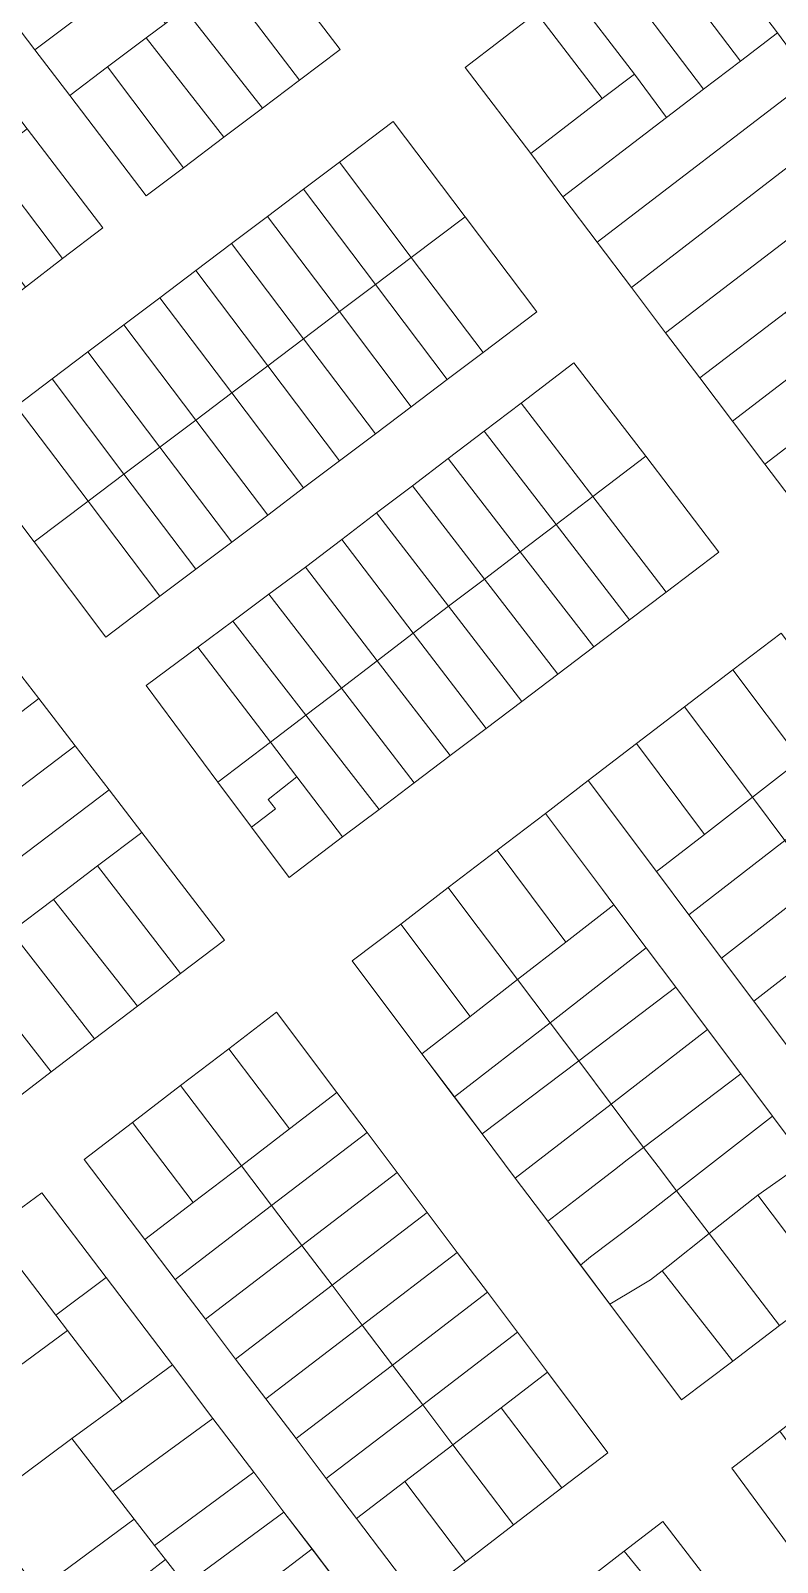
# Model space of a CAD drawing. Header units: metres. Extents: x 3873 to 16340, y -5213 to 3289.
# Drawn here: x 4384.7 to 4550.6, y 829.2 to 1169.7 of the extents above; entities that cross this region are included whole.
import ezdxf

# ---------------------------------------------------------------- set-up
doc = ezdxf.new("R2010")
doc.units = ezdxf.units.M
doc.layers.add('CONTEXTO-MANZANAS', color=8, linetype='Continuous', lineweight=0, plot=False)
doc.layers.add('CONTEXTO-PARCELAS', color=9, linetype='Continuous', lineweight=0, plot=False)

msp = doc.modelspace()

# ---------------------------------------------------------------- linework, layer by layer
at = {"layer": 'CONTEXTO-MANZANAS'}
for points in [[(4360.41, 1178.67), (4368.28, 1168.35), (4375.94, 1158.32), (4383.91, 1147.88), (4400.69, 1125.88), (4391.75, 1119.04), (4383.53, 1112.73), (4374.97, 1106.2), (4366.16, 1099.45), (4357.13, 1092.54), (4340.03, 1114.73), (4332.19, 1124.88), (4324.32, 1135.1), (4316.5, 1145.26), (4308.69, 1155.42), (4300.88, 1165.54), (4283.82, 1187.73)], [(4436.47, 1187.79), (4453.47, 1165.51), (4444.41, 1158.7), (4436.19, 1152.51), (4427.57, 1146.04), (4418.6, 1139.26), (4410.32, 1133.04), (4393.35, 1155.29), (4385.57, 1165.48), (4377.82, 1175.63)], [(4620.53, 1177.1), (4626.66, 1168.85), (4632.75, 1160.63), (4650.44, 1136.7), (4642.47, 1130.6), (4634.53, 1124.54), (4626.6, 1118.48), (4618.63, 1112.38), (4610.69, 1106.32), (4602.75, 1100.23), (4593.22, 1092.95), (4583.69, 1085.67), (4574.16, 1078.35), (4555.1, 1063.79), (4547.88, 1073.35), (4540.63, 1082.92), (4533.41, 1092.51), (4525.78, 1102.57), (4518.19, 1112.63), (4510.57, 1122.7), (4502.94, 1132.79), (4495.83, 1142.45), (4481.25, 1161.51), (4497.13, 1173.66)], [(4445.28, 1134.45), (4453.28, 1140.48), (4465.25, 1149.51), (4481.22, 1128.35), (4497.19, 1107.23), (4485.22, 1098.17), (4477.25, 1092.17), (4469.25, 1086.13), (4461.28, 1080.13), (4453.28, 1074.1), (4445.32, 1068.07), (4437.35, 1062.04), (4429.35, 1056.01), (4421.38, 1050.01), (4413.38, 1043.98), (4401.38, 1034.92), (4385.41, 1056.07), (4369.44, 1077.23)], [(4381.44, 1086.26), (4389.41, 1092.29), (4397.38, 1098.32), (4405.38, 1104.32), (4413.35, 1110.35), (4421.35, 1116.38), (4429.32, 1122.38), (4437.32, 1128.42), (4445.28, 1134.45)], [(4485.44, 1080.67), (4493.66, 1086.95), (4505.41, 1095.85), (4521.38, 1075.13), (4537.6, 1053.76), (4525.91, 1044.92), (4517.78, 1038.76), (4509.82, 1032.73), (4501.85, 1026.7), (4493.85, 1020.63), (4485.88, 1014.6), (4477.91, 1008.57), (4469.94, 1002.54), (4462.13, 996.6), (4454, 990.48), (4442.1, 981.45), (4433.75, 992.67), (4426.28, 1002.67), (4410.32, 1024.13), (4421.85, 1032.7), (4429.6, 1038.45), (4437.63, 1044.42), (4445.72, 1050.45), (4453.85, 1056.63), (4461.57, 1062.51), (4469.5, 1068.57), (4477.47, 1074.6), (4485.44, 1080.67)], [(4499.07, 995.73), (4508.6, 1003.01), (4519.32, 1011.23), (4530.03, 1019.42), (4540.75, 1027.63), (4551.47, 1035.82)], [(4378.91, 1031.07), (4386.47, 1021.23), (4394.53, 1010.76), (4402.1, 1000.95), (4409.35, 991.51), (4427.72, 967.57), (4417.97, 960.13), (4408.44, 952.88), (4398.88, 945.6), (4389.25, 938.26), (4379.91, 931.1)], [(4551.12, 881.86), (4540.72, 873.98), (4529.35, 865.35), (4513.41, 886.6), (4506.9, 895.34), (4499.6, 905.04), (4492.38, 914.63), (4485, 924.48), (4478.83, 932.69), (4471.63, 942.29), (4456.16, 962.92), (4466.91, 971.13), (4477.5, 979.26), (4488.35, 987.54), (4499.07, 995.73)], [(4439.32, 951.51), (4452.75, 933.67), (4459.44, 924.79), (4466.13, 915.88), (4472.82, 907.01), (4479.5, 898.13), (4486.19, 889.26), (4492.88, 880.38), (4499.57, 871.48), (4512.97, 853.6), (4502.75, 845.79), (4492, 837.57), (4481.28, 829.38), (4470.57, 821.17), (4457.07, 838.98), (4450.38, 847.85), (4443.66, 856.73), (4436.94, 865.57), (4430.22, 874.42), (4423.5, 883.26), (4416.78, 892.13), (4410.07, 901.01), (4396.57, 918.79), (4407.28, 927.01), (4418, 935.2), (4428.72, 943.42), (4439.32, 951.51)], [(4387.16, 911.38), (4401.44, 892.54), (4416.16, 873.13), (4425.19, 861.23), (4434.25, 849.26), (4440.94, 840.42), (4447.66, 831.57), (4461.13, 813.76), (4450.57, 805.95), (4439.41, 797.7), (4428.57, 789.7), (4417.69, 781.67), (4404.6, 798.95), (4400.18, 804.77), (4393.52, 813.56), (4386.35, 823.04), (4372.72, 841.04), (4360.63, 856.98), (4343.72, 879.29), (4352.32, 885.67), (4364.03, 894.35), (4375.78, 903.07), (4387.16, 911.38)], [(4583.25, 883.18), (4597.47, 863.85), (4604.58, 854.18), (4611.69, 844.52), (4618.78, 834.87), (4625.9, 825.19), (4633, 815.54), (4640.11, 805.87), (4654.32, 786.56), (4643.59, 778.37), (4632.85, 770.18), (4611.39, 753.8), (4602.02, 766.54), (4590.17, 782.65), (4583.17, 792.17), (4575.95, 801.99), (4568.95, 811.51), (4561.83, 821.18), (4554.73, 830.84), (4540.51, 850.17), (4551.19, 858.43), (4561.88, 866.68), (4572.56, 874.93), (4583.25, 883.18)], [(4482.44, 805.26), (4490.98, 811.87), (4499.53, 818.48), (4508.07, 825.09), (4516.61, 831.69), (4525.16, 838.3), (4541.61, 816.89), (4548.31, 808.17), (4555.02, 799.45)]]:
    msp.add_lwpolyline(points, dxfattribs=at)
at = {"layer": 'CONTEXTO-PARCELAS'}
for points in [[(4553.35, 1165.63), (4550.63, 1169.23), (4528.91, 1197.95), (4536.85, 1204.04), (4561.38, 1171.57), (4553.35, 1165.63)], [(4553.35, 1165.63), (4550.63, 1169.23), (4528.91, 1197.95), (4536.85, 1204.04), (4561.38, 1171.57), (4553.35, 1165.63)], [(4542.41, 1162.95), (4520.69, 1191.67), (4528.91, 1197.95), (4550.63, 1169.23), (4542.41, 1162.95)], [(4542.41, 1162.95), (4520.69, 1191.67), (4528.91, 1197.95), (4550.63, 1169.23), (4542.41, 1162.95)], [(4377.82, 1175.63), (4399.28, 1191.82), (4406.94, 1181.57), (4385.57, 1165.48), (4377.82, 1175.63)], [(4377.82, 1175.63), (4399.28, 1191.82), (4406.94, 1181.57), (4385.57, 1165.48), (4377.82, 1175.63)], [(4534.19, 1156.7), (4512.5, 1185.42), (4520.69, 1191.67), (4542.41, 1162.95), (4534.19, 1156.7)], [(4534.19, 1156.7), (4512.5, 1185.42), (4520.69, 1191.67), (4542.41, 1162.95), (4534.19, 1156.7)], [(4427.47, 1181.01), (4436.47, 1187.79), (4453.47, 1165.51), (4444.41, 1158.7), (4427.47, 1181.01)], [(4427.47, 1181.01), (4436.47, 1187.79), (4453.47, 1165.51), (4444.41, 1158.7), (4427.47, 1181.01)], [(4518.86, 1160.08), (4504.28, 1179.13), (4512.5, 1185.42), (4534.19, 1156.7), (4526, 1150.42), (4518.86, 1160.08)], [(4518.86, 1160.08), (4504.28, 1179.13), (4512.5, 1185.42), (4534.19, 1156.7), (4526, 1150.42), (4518.86, 1160.08)], [(4393.35, 1155.29), (4385.57, 1165.48), (4406.94, 1181.57), (4414.6, 1171.32), (4410.35, 1168.1), (4401.78, 1161.67), (4393.35, 1155.29)], [(4393.35, 1155.29), (4385.57, 1165.48), (4406.94, 1181.57), (4414.6, 1171.32), (4410.35, 1168.1), (4401.78, 1161.67), (4393.35, 1155.29)], [(4418.88, 1174.54), (4427.47, 1181.01), (4444.41, 1158.7), (4436.19, 1152.51), (4418.88, 1174.54)], [(4418.88, 1174.54), (4427.47, 1181.01), (4444.41, 1158.7), (4436.19, 1152.51), (4418.88, 1174.54)], [(4504.28, 1179.13), (4518.86, 1160.08), (4511.72, 1154.61), (4497.13, 1173.66), (4504.28, 1179.13)], [(4504.28, 1179.13), (4518.86, 1160.08), (4511.72, 1154.61), (4497.13, 1173.66), (4504.28, 1179.13)], [(4427.57, 1146.04), (4410.35, 1168.1), (4414.6, 1171.32), (4418.88, 1174.54), (4436.19, 1152.51), (4427.57, 1146.04)], [(4427.57, 1146.04), (4410.35, 1168.1), (4414.6, 1171.32), (4418.88, 1174.54), (4436.19, 1152.51), (4427.57, 1146.04)], [(4497.13, 1173.66), (4511.72, 1154.61), (4495.83, 1142.45), (4481.25, 1161.51), (4497.13, 1173.66)], [(4497.13, 1173.66), (4511.72, 1154.61), (4495.83, 1142.45), (4481.25, 1161.51), (4497.13, 1173.66)], [(4418.6, 1139.26), (4401.78, 1161.67), (4410.35, 1168.1), (4427.57, 1146.04), (4418.6, 1139.26)], [(4418.6, 1139.26), (4401.78, 1161.67), (4410.35, 1168.1), (4427.57, 1146.04), (4418.6, 1139.26)], [(4502.94, 1132.79), (4526, 1150.42), (4534.19, 1156.7), (4542.41, 1162.95), (4550.63, 1169.23), (4553.35, 1165.63), (4558.22, 1159.17), (4510.57, 1122.7), (4502.94, 1132.79)], [(4502.94, 1132.79), (4526, 1150.42), (4534.19, 1156.7), (4542.41, 1162.95), (4550.63, 1169.23), (4553.35, 1165.63), (4558.22, 1159.17), (4510.57, 1122.7), (4502.94, 1132.79)], [(4393.35, 1155.29), (4401.78, 1161.67), (4418.6, 1139.26), (4410.32, 1133.04), (4393.35, 1155.29)], [(4393.35, 1155.29), (4401.78, 1161.67), (4418.6, 1139.26), (4410.32, 1133.04), (4393.35, 1155.29)], [(4518.86, 1160.08), (4526, 1150.42), (4502.94, 1132.79), (4495.83, 1142.45), (4511.72, 1154.61), (4518.86, 1160.08)], [(4518.86, 1160.08), (4526, 1150.42), (4502.94, 1132.79), (4495.83, 1142.45), (4511.72, 1154.61), (4518.86, 1160.08)], [(4518.19, 1112.63), (4510.57, 1122.7), (4558.22, 1159.17), (4559.53, 1157.45), (4565.72, 1149.26), (4518.19, 1112.63)], [(4518.19, 1112.63), (4510.57, 1122.7), (4558.22, 1159.17), (4559.53, 1157.45), (4565.72, 1149.26), (4518.19, 1112.63)], [(4374.97, 1141.13), (4383.91, 1147.88), (4400.69, 1125.88), (4391.75, 1119.04), (4374.97, 1141.13)], [(4374.97, 1141.13), (4383.91, 1147.88), (4400.69, 1125.88), (4391.75, 1119.04), (4374.97, 1141.13)], [(4374.97, 1141.13), (4383.91, 1147.88), (4400.69, 1125.88), (4391.75, 1119.04), (4374.97, 1141.13)], [(4469.25, 1119.32), (4453.28, 1140.48), (4465.25, 1149.51), (4481.22, 1128.35), (4469.25, 1119.32)], [(4469.25, 1119.32), (4453.28, 1140.48), (4465.25, 1149.51), (4481.22, 1128.35), (4469.25, 1119.32)], [(4469.25, 1119.32), (4453.28, 1140.48), (4465.25, 1149.51), (4481.22, 1128.35), (4469.25, 1119.32)], [(4518.19, 1112.63), (4565.72, 1149.26), (4571.88, 1141.1), (4573.53, 1139.1), (4525.78, 1102.57), (4518.19, 1112.63)], [(4518.19, 1112.63), (4565.72, 1149.26), (4571.88, 1141.1), (4573.53, 1139.1), (4525.78, 1102.57), (4518.19, 1112.63)], [(4383.53, 1112.73), (4377.22, 1121.04), (4376.53, 1120.51), (4373.13, 1125.17), (4373.72, 1125.6), (4366.66, 1134.85), (4374.97, 1141.13), (4391.75, 1119.04), (4383.53, 1112.73)], [(4383.53, 1112.73), (4377.22, 1121.04), (4376.53, 1120.51), (4373.13, 1125.17), (4373.72, 1125.6), (4366.66, 1134.85), (4374.97, 1141.13), (4391.75, 1119.04), (4383.53, 1112.73)], [(4383.53, 1112.73), (4377.22, 1121.04), (4376.53, 1120.51), (4373.13, 1125.17), (4373.72, 1125.6), (4366.66, 1134.85), (4374.97, 1141.13), (4391.75, 1119.04), (4383.53, 1112.73)], [(4445.28, 1134.45), (4453.28, 1140.48), (4469.25, 1119.32), (4461.28, 1113.29), (4445.28, 1134.45)], [(4445.28, 1134.45), (4453.28, 1140.48), (4469.25, 1119.32), (4461.28, 1113.29), (4445.28, 1134.45)], [(4445.28, 1134.45), (4453.28, 1140.48), (4469.25, 1119.32), (4461.28, 1113.29), (4445.28, 1134.45)], [(4533.41, 1092.51), (4525.78, 1102.57), (4573.53, 1139.1), (4581.19, 1129.07), (4571.53, 1121.67), (4562, 1114.38), (4552.47, 1107.07), (4533.41, 1092.51)], [(4533.41, 1092.51), (4525.78, 1102.57), (4573.53, 1139.1), (4581.19, 1129.07), (4571.53, 1121.67), (4562, 1114.38), (4552.47, 1107.07), (4533.41, 1092.51)], [(4437.32, 1128.42), (4445.28, 1134.45), (4461.28, 1113.29), (4453.28, 1107.26), (4437.32, 1128.42)], [(4437.32, 1128.42), (4445.28, 1134.45), (4461.28, 1113.29), (4453.28, 1107.26), (4437.32, 1128.42)], [(4437.32, 1128.42), (4445.28, 1134.45), (4461.28, 1113.29), (4453.28, 1107.26), (4437.32, 1128.42)], [(4429.32, 1122.38), (4437.32, 1128.42), (4453.28, 1107.26), (4445.32, 1101.23), (4429.32, 1122.38)], [(4429.32, 1122.38), (4437.32, 1128.42), (4453.28, 1107.26), (4445.32, 1101.23), (4429.32, 1122.38)], [(4429.32, 1122.38), (4437.32, 1128.42), (4453.28, 1107.26), (4445.32, 1101.23), (4429.32, 1122.38)], [(4469.25, 1119.32), (4481.22, 1128.35), (4497.19, 1107.23), (4485.22, 1098.17), (4469.25, 1119.32)], [(4469.25, 1119.32), (4481.22, 1128.35), (4497.19, 1107.23), (4485.22, 1098.17), (4469.25, 1119.32)], [(4469.25, 1119.32), (4481.22, 1128.35), (4497.19, 1107.23), (4485.22, 1098.17), (4469.25, 1119.32)], [(4437.35, 1095.23), (4421.35, 1116.38), (4429.32, 1122.38), (4445.32, 1101.23), (4437.35, 1095.23)], [(4437.35, 1095.23), (4421.35, 1116.38), (4429.32, 1122.38), (4445.32, 1101.23), (4437.35, 1095.23)], [(4437.35, 1095.23), (4421.35, 1116.38), (4429.32, 1122.38), (4445.32, 1101.23), (4437.35, 1095.23)], [(4477.25, 1092.17), (4461.28, 1113.29), (4469.25, 1119.32), (4485.22, 1098.17), (4477.25, 1092.17)], [(4477.25, 1092.17), (4461.28, 1113.29), (4469.25, 1119.32), (4485.22, 1098.17), (4477.25, 1092.17)], [(4477.25, 1092.17), (4461.28, 1113.29), (4469.25, 1119.32), (4485.22, 1098.17), (4477.25, 1092.17)], [(4429.35, 1089.2), (4413.35, 1110.35), (4421.35, 1116.38), (4437.35, 1095.23), (4429.35, 1089.2)], [(4429.35, 1089.2), (4413.35, 1110.35), (4421.35, 1116.38), (4437.35, 1095.23), (4429.35, 1089.2)], [(4429.35, 1089.2), (4413.35, 1110.35), (4421.35, 1116.38), (4437.35, 1095.23), (4429.35, 1089.2)], [(4405.38, 1104.32), (4413.35, 1110.35), (4429.35, 1089.2), (4421.38, 1083.17), (4405.38, 1104.32)], [(4405.38, 1104.32), (4413.35, 1110.35), (4429.35, 1089.2), (4421.38, 1083.17), (4405.38, 1104.32)], [(4405.38, 1104.32), (4413.35, 1110.35), (4429.35, 1089.2), (4421.38, 1083.17), (4405.38, 1104.32)], [(4469.25, 1086.13), (4453.28, 1107.26), (4461.28, 1113.29), (4477.25, 1092.17), (4469.25, 1086.13)], [(4469.25, 1086.13), (4453.28, 1107.26), (4461.28, 1113.29), (4477.25, 1092.17), (4469.25, 1086.13)], [(4469.25, 1086.13), (4453.28, 1107.26), (4461.28, 1113.29), (4477.25, 1092.17), (4469.25, 1086.13)], [(4445.32, 1101.23), (4453.28, 1107.26), (4469.25, 1086.13), (4461.28, 1080.13), (4445.32, 1101.23)], [(4445.32, 1101.23), (4453.28, 1107.26), (4469.25, 1086.13), (4461.28, 1080.13), (4445.32, 1101.23)], [(4445.32, 1101.23), (4453.28, 1107.26), (4469.25, 1086.13), (4461.28, 1080.13), (4445.32, 1101.23)], [(4533.41, 1092.51), (4552.47, 1107.07), (4559.69, 1097.51), (4540.63, 1082.92), (4533.41, 1092.51)], [(4533.41, 1092.51), (4552.47, 1107.07), (4559.69, 1097.51), (4540.63, 1082.92), (4533.41, 1092.51)], [(4397.38, 1098.32), (4405.38, 1104.32), (4421.38, 1083.17), (4413.38, 1077.13), (4397.38, 1098.32)], [(4397.38, 1098.32), (4405.38, 1104.32), (4421.38, 1083.17), (4413.38, 1077.13), (4397.38, 1098.32)], [(4397.38, 1098.32), (4405.38, 1104.32), (4421.38, 1083.17), (4413.38, 1077.13), (4397.38, 1098.32)], [(4437.35, 1095.23), (4445.32, 1101.23), (4461.28, 1080.13), (4453.28, 1074.1), (4437.35, 1095.23)], [(4437.35, 1095.23), (4445.32, 1101.23), (4461.28, 1080.13), (4453.28, 1074.1), (4437.35, 1095.23)], [(4437.35, 1095.23), (4445.32, 1101.23), (4461.28, 1080.13), (4453.28, 1074.1), (4437.35, 1095.23)], [(4389.41, 1092.29), (4397.38, 1098.32), (4413.38, 1077.13), (4405.41, 1071.13), (4389.41, 1092.29)], [(4389.41, 1092.29), (4397.38, 1098.32), (4413.38, 1077.13), (4405.41, 1071.13), (4389.41, 1092.29)], [(4389.41, 1092.29), (4397.38, 1098.32), (4413.38, 1077.13), (4405.41, 1071.13), (4389.41, 1092.29)], [(4547.88, 1073.35), (4540.63, 1082.92), (4559.69, 1097.51), (4566.91, 1087.95), (4547.88, 1073.35)], [(4547.88, 1073.35), (4540.63, 1082.92), (4559.69, 1097.51), (4566.91, 1087.95), (4547.88, 1073.35)], [(4429.35, 1089.2), (4437.35, 1095.23), (4453.28, 1074.1), (4445.32, 1068.07), (4429.35, 1089.2)], [(4429.35, 1089.2), (4437.35, 1095.23), (4453.28, 1074.1), (4445.32, 1068.07), (4429.35, 1089.2)], [(4429.35, 1089.2), (4437.35, 1095.23), (4453.28, 1074.1), (4445.32, 1068.07), (4429.35, 1089.2)], [(4509.6, 1066.17), (4493.66, 1086.95), (4505.41, 1095.85), (4521.38, 1075.13), (4509.6, 1066.17)], [(4509.6, 1066.17), (4493.66, 1086.95), (4505.41, 1095.85), (4521.38, 1075.13), (4509.6, 1066.17)], [(4509.6, 1066.17), (4493.66, 1086.95), (4505.41, 1095.85), (4521.38, 1075.13), (4509.6, 1066.17)], [(4397.41, 1065.1), (4381.44, 1086.26), (4389.41, 1092.29), (4405.41, 1071.13), (4397.41, 1065.1)], [(4397.41, 1065.1), (4381.44, 1086.26), (4389.41, 1092.29), (4405.41, 1071.13), (4397.41, 1065.1)], [(4397.41, 1065.1), (4381.44, 1086.26), (4389.41, 1092.29), (4405.41, 1071.13), (4397.41, 1065.1)], [(4369.44, 1077.23), (4381.44, 1086.26), (4397.41, 1065.1), (4385.41, 1056.07), (4369.44, 1077.23)], [(4369.44, 1077.23), (4381.44, 1086.26), (4397.41, 1065.1), (4385.41, 1056.07), (4369.44, 1077.23)], [(4369.44, 1077.23), (4381.44, 1086.26), (4397.41, 1065.1), (4385.41, 1056.07), (4369.44, 1077.23)], [(4437.35, 1062.04), (4421.38, 1083.17), (4429.35, 1089.2), (4445.32, 1068.07), (4437.35, 1062.04)], [(4437.35, 1062.04), (4421.38, 1083.17), (4429.35, 1089.2), (4445.32, 1068.07), (4437.35, 1062.04)], [(4437.35, 1062.04), (4421.38, 1083.17), (4429.35, 1089.2), (4445.32, 1068.07), (4437.35, 1062.04)], [(4485.44, 1080.67), (4493.66, 1086.95), (4509.6, 1066.17), (4501.44, 1059.95), (4485.44, 1080.67)], [(4485.44, 1080.67), (4493.66, 1086.95), (4509.6, 1066.17), (4501.44, 1059.95), (4485.44, 1080.67)], [(4485.44, 1080.67), (4493.66, 1086.95), (4509.6, 1066.17), (4501.44, 1059.95), (4485.44, 1080.67)], [(4547.88, 1073.35), (4566.91, 1087.95), (4574.16, 1078.35), (4555.1, 1063.79), (4547.88, 1073.35)], [(4547.88, 1073.35), (4566.91, 1087.95), (4574.16, 1078.35), (4555.1, 1063.79), (4547.88, 1073.35)], [(4429.35, 1056.01), (4413.38, 1077.13), (4421.38, 1083.17), (4437.35, 1062.04), (4429.35, 1056.01)], [(4429.35, 1056.01), (4413.38, 1077.13), (4421.38, 1083.17), (4437.35, 1062.04), (4429.35, 1056.01)], [(4429.35, 1056.01), (4413.38, 1077.13), (4421.38, 1083.17), (4437.35, 1062.04), (4429.35, 1056.01)], [(4477.47, 1074.6), (4485.44, 1080.67), (4501.44, 1059.95), (4493.47, 1053.88), (4477.47, 1074.6)], [(4477.47, 1074.6), (4485.44, 1080.67), (4501.44, 1059.95), (4493.47, 1053.88), (4477.47, 1074.6)], [(4477.47, 1074.6), (4485.44, 1080.67), (4501.44, 1059.95), (4493.47, 1053.88), (4477.47, 1074.6)], [(4405.41, 1071.13), (4413.38, 1077.13), (4429.35, 1056.01), (4421.38, 1050.01), (4405.41, 1071.13)], [(4405.41, 1071.13), (4413.38, 1077.13), (4429.35, 1056.01), (4421.38, 1050.01), (4405.41, 1071.13)], [(4405.41, 1071.13), (4413.38, 1077.13), (4429.35, 1056.01), (4421.38, 1050.01), (4405.41, 1071.13)], [(4469.5, 1068.57), (4477.47, 1074.6), (4493.47, 1053.88), (4485.53, 1047.82), (4469.5, 1068.57)], [(4469.5, 1068.57), (4477.47, 1074.6), (4493.47, 1053.88), (4485.53, 1047.82), (4469.5, 1068.57)], [(4469.5, 1068.57), (4477.47, 1074.6), (4493.47, 1053.88), (4485.53, 1047.82), (4469.5, 1068.57)], [(4509.6, 1066.17), (4521.38, 1075.13), (4537.6, 1053.76), (4525.91, 1044.92), (4509.6, 1066.17)], [(4509.6, 1066.17), (4521.38, 1075.13), (4537.6, 1053.76), (4525.91, 1044.92), (4509.6, 1066.17)], [(4509.6, 1066.17), (4521.38, 1075.13), (4537.6, 1053.76), (4525.91, 1044.92), (4509.6, 1066.17)], [(4397.41, 1065.1), (4405.41, 1071.13), (4421.38, 1050.01), (4413.38, 1043.98), (4397.41, 1065.1)], [(4397.41, 1065.1), (4405.41, 1071.13), (4421.38, 1050.01), (4413.38, 1043.98), (4397.41, 1065.1)], [(4397.41, 1065.1), (4405.41, 1071.13), (4421.38, 1050.01), (4413.38, 1043.98), (4397.41, 1065.1)], [(4477.57, 1041.76), (4461.57, 1062.51), (4469.5, 1068.57), (4485.53, 1047.82), (4477.57, 1041.76)], [(4477.57, 1041.76), (4461.57, 1062.51), (4469.5, 1068.57), (4485.53, 1047.82), (4477.57, 1041.76)], [(4477.57, 1041.76), (4461.57, 1062.51), (4469.5, 1068.57), (4485.53, 1047.82), (4477.57, 1041.76)], [(4517.78, 1038.76), (4501.44, 1059.95), (4509.6, 1066.17), (4525.91, 1044.92), (4517.78, 1038.76)], [(4517.78, 1038.76), (4501.44, 1059.95), (4509.6, 1066.17), (4525.91, 1044.92), (4517.78, 1038.76)], [(4517.78, 1038.76), (4501.44, 1059.95), (4509.6, 1066.17), (4525.91, 1044.92), (4517.78, 1038.76)], [(4385.41, 1056.07), (4397.41, 1065.1), (4413.38, 1043.98), (4401.38, 1034.92), (4385.41, 1056.07)], [(4385.41, 1056.07), (4397.41, 1065.1), (4413.38, 1043.98), (4401.38, 1034.92), (4385.41, 1056.07)], [(4385.41, 1056.07), (4397.41, 1065.1), (4413.38, 1043.98), (4401.38, 1034.92), (4385.41, 1056.07)], [(4453.85, 1056.63), (4461.57, 1062.51), (4477.57, 1041.76), (4469.72, 1035.79), (4453.85, 1056.63)], [(4453.85, 1056.63), (4461.57, 1062.51), (4477.57, 1041.76), (4469.72, 1035.79), (4453.85, 1056.63)], [(4453.85, 1056.63), (4461.57, 1062.51), (4477.57, 1041.76), (4469.72, 1035.79), (4453.85, 1056.63)], [(4493.47, 1053.88), (4501.44, 1059.95), (4517.78, 1038.76), (4509.82, 1032.73), (4493.47, 1053.88)], [(4493.47, 1053.88), (4501.44, 1059.95), (4517.78, 1038.76), (4509.82, 1032.73), (4493.47, 1053.88)], [(4493.47, 1053.88), (4501.44, 1059.95), (4517.78, 1038.76), (4509.82, 1032.73), (4493.47, 1053.88)], [(4445.72, 1050.45), (4453.85, 1056.63), (4469.72, 1035.79), (4461.69, 1029.67), (4445.72, 1050.45)], [(4445.72, 1050.45), (4453.85, 1056.63), (4469.72, 1035.79), (4461.69, 1029.67), (4445.72, 1050.45)], [(4445.72, 1050.45), (4453.85, 1056.63), (4469.72, 1035.79), (4461.69, 1029.67), (4445.72, 1050.45)], [(4485.53, 1047.82), (4493.47, 1053.88), (4509.82, 1032.73), (4501.85, 1026.7), (4485.53, 1047.82)], [(4485.53, 1047.82), (4493.47, 1053.88), (4509.82, 1032.73), (4501.85, 1026.7), (4485.53, 1047.82)], [(4485.53, 1047.82), (4493.47, 1053.88), (4509.82, 1032.73), (4501.85, 1026.7), (4485.53, 1047.82)], [(4437.63, 1044.42), (4445.72, 1050.45), (4461.69, 1029.67), (4453.72, 1023.57), (4437.63, 1044.42)], [(4437.63, 1044.42), (4445.72, 1050.45), (4461.69, 1029.67), (4453.72, 1023.57), (4437.63, 1044.42)], [(4437.63, 1044.42), (4445.72, 1050.45), (4461.69, 1029.67), (4453.72, 1023.57), (4437.63, 1044.42)], [(4477.57, 1041.76), (4485.53, 1047.82), (4501.85, 1026.7), (4493.85, 1020.63), (4477.57, 1041.76)], [(4477.57, 1041.76), (4485.53, 1047.82), (4501.85, 1026.7), (4493.85, 1020.63), (4477.57, 1041.76)], [(4477.57, 1041.76), (4485.53, 1047.82), (4501.85, 1026.7), (4493.85, 1020.63), (4477.57, 1041.76)], [(4429.6, 1038.45), (4437.63, 1044.42), (4453.72, 1023.57), (4445.85, 1017.57), (4429.6, 1038.45)], [(4429.6, 1038.45), (4437.63, 1044.42), (4453.72, 1023.57), (4445.85, 1017.57), (4429.6, 1038.45)], [(4429.6, 1038.45), (4437.63, 1044.42), (4453.72, 1023.57), (4445.85, 1017.57), (4429.6, 1038.45)], [(4485.88, 1014.6), (4469.72, 1035.79), (4477.57, 1041.76), (4493.85, 1020.63), (4485.88, 1014.6)], [(4485.88, 1014.6), (4469.72, 1035.79), (4477.57, 1041.76), (4493.85, 1020.63), (4485.88, 1014.6)], [(4485.88, 1014.6), (4469.72, 1035.79), (4477.57, 1041.76), (4493.85, 1020.63), (4485.88, 1014.6)], [(4437.94, 1011.54), (4421.85, 1032.7), (4429.6, 1038.45), (4445.85, 1017.57), (4437.94, 1011.54)], [(4437.94, 1011.54), (4421.85, 1032.7), (4429.6, 1038.45), (4445.85, 1017.57), (4437.94, 1011.54)], [(4437.94, 1011.54), (4421.85, 1032.7), (4429.6, 1038.45), (4445.85, 1017.57), (4437.94, 1011.54)], [(4477.91, 1008.57), (4461.69, 1029.67), (4469.72, 1035.79), (4485.88, 1014.6), (4477.91, 1008.57)], [(4477.91, 1008.57), (4461.69, 1029.67), (4469.72, 1035.79), (4485.88, 1014.6), (4477.91, 1008.57)], [(4477.91, 1008.57), (4461.69, 1029.67), (4469.72, 1035.79), (4485.88, 1014.6), (4477.91, 1008.57)], [(4555.78, 1007.6), (4540.75, 1027.63), (4551.47, 1035.82), (4566.44, 1015.88), (4555.78, 1007.6)], [(4555.78, 1007.6), (4540.75, 1027.63), (4551.47, 1035.82), (4566.44, 1015.88), (4555.78, 1007.6)], [(4426.28, 1002.67), (4410.32, 1024.13), (4421.85, 1032.7), (4437.94, 1011.54), (4426.28, 1002.67)], [(4426.28, 1002.67), (4410.32, 1024.13), (4421.85, 1032.7), (4437.94, 1011.54), (4426.28, 1002.67)], [(4426.28, 1002.67), (4410.32, 1024.13), (4421.85, 1032.7), (4437.94, 1011.54), (4426.28, 1002.67)], [(4338.88, 984.92), (4331.1, 995.13), (4378.91, 1031.07), (4386.47, 1021.23), (4338.88, 984.92)], [(4338.88, 984.92), (4331.1, 995.13), (4378.91, 1031.07), (4386.47, 1021.23), (4338.88, 984.92)], [(4453.72, 1023.57), (4461.69, 1029.67), (4477.91, 1008.57), (4469.94, 1002.54), (4453.72, 1023.57)], [(4453.72, 1023.57), (4461.69, 1029.67), (4477.91, 1008.57), (4469.94, 1002.54), (4453.72, 1023.57)], [(4453.72, 1023.57), (4461.69, 1029.67), (4477.91, 1008.57), (4469.94, 1002.54), (4453.72, 1023.57)], [(4545.1, 999.32), (4530.03, 1019.42), (4540.75, 1027.63), (4555.78, 1007.6), (4545.1, 999.32)], [(4545.1, 999.32), (4530.03, 1019.42), (4540.75, 1027.63), (4555.78, 1007.6), (4545.1, 999.32)], [(4445.85, 1017.57), (4453.72, 1023.57), (4469.94, 1002.54), (4462.13, 996.6), (4445.85, 1017.57)], [(4445.85, 1017.57), (4453.72, 1023.57), (4469.94, 1002.54), (4462.13, 996.6), (4445.85, 1017.57)], [(4445.85, 1017.57), (4453.72, 1023.57), (4469.94, 1002.54), (4462.13, 996.6), (4445.85, 1017.57)], [(4346.78, 974.54), (4338.88, 984.92), (4386.47, 1021.23), (4394.53, 1010.76), (4346.78, 974.54)], [(4346.78, 974.54), (4338.88, 984.92), (4386.47, 1021.23), (4394.53, 1010.76), (4346.78, 974.54)], [(4519.32, 1011.23), (4530.03, 1019.42), (4545.1, 999.32), (4534.44, 991.04), (4519.32, 1011.23)], [(4519.32, 1011.23), (4530.03, 1019.42), (4545.1, 999.32), (4534.44, 991.04), (4519.32, 1011.23)], [(4454, 990.48), (4443.85, 1003.82), (4437.94, 1011.54), (4445.85, 1017.57), (4462.13, 996.6), (4454, 990.48)], [(4454, 990.48), (4443.85, 1003.82), (4437.94, 1011.54), (4445.85, 1017.57), (4462.13, 996.6), (4454, 990.48)], [(4454, 990.48), (4443.85, 1003.82), (4437.94, 1011.54), (4445.85, 1017.57), (4462.13, 996.6), (4454, 990.48)], [(4555.78, 1007.6), (4566.44, 1015.88), (4573.63, 1006.29), (4552.28, 989.73), (4545.1, 999.32), (4555.78, 1007.6)], [(4555.78, 1007.6), (4566.44, 1015.88), (4573.63, 1006.29), (4552.28, 989.73), (4545.1, 999.32), (4555.78, 1007.6)], [(4437.94, 1011.54), (4443.85, 1003.82), (4437.47, 998.82), (4439.07, 996.76), (4433.75, 992.67), (4426.28, 1002.67), (4437.94, 1011.54)], [(4437.94, 1011.54), (4443.85, 1003.82), (4437.47, 998.82), (4439.07, 996.76), (4433.75, 992.67), (4426.28, 1002.67), (4437.94, 1011.54)], [(4437.94, 1011.54), (4443.85, 1003.82), (4437.47, 998.82), (4439.07, 996.76), (4433.75, 992.67), (4426.28, 1002.67), (4437.94, 1011.54)], [(4346.78, 974.54), (4394.53, 1010.76), (4402.1, 1000.95), (4354.28, 964.7), (4346.78, 974.54)], [(4346.78, 974.54), (4394.53, 1010.76), (4402.1, 1000.95), (4354.28, 964.7), (4346.78, 974.54)], [(4508.6, 1003.01), (4519.32, 1011.23), (4534.44, 991.04), (4523.75, 982.79), (4508.6, 1003.01)], [(4508.6, 1003.01), (4519.32, 1011.23), (4534.44, 991.04), (4523.75, 982.79), (4508.6, 1003.01)], [(4439.07, 996.76), (4437.47, 998.82), (4443.85, 1003.82), (4454, 990.48), (4442.1, 981.45), (4433.75, 992.67), (4439.07, 996.76)], [(4439.07, 996.76), (4437.47, 998.82), (4443.85, 1003.82), (4454, 990.48), (4442.1, 981.45), (4433.75, 992.67), (4439.07, 996.76)], [(4439.07, 996.76), (4437.47, 998.82), (4443.85, 1003.82), (4454, 990.48), (4442.1, 981.45), (4433.75, 992.67), (4439.07, 996.76)], [(4402.1, 1000.95), (4409.35, 991.51), (4399.53, 984.04), (4389.75, 976.6), (4380.35, 969.48), (4370.63, 962.04), (4361.6, 955.13), (4354.28, 964.7), (4402.1, 1000.95)], [(4402.1, 1000.95), (4409.35, 991.51), (4399.53, 984.04), (4389.75, 976.6), (4380.35, 969.48), (4370.63, 962.04), (4361.6, 955.13), (4354.28, 964.7), (4402.1, 1000.95)], [(4530.97, 973.17), (4523.75, 982.79), (4534.44, 991.04), (4545.1, 999.32), (4552.28, 989.73), (4530.97, 973.17)], [(4530.97, 973.17), (4523.75, 982.79), (4534.44, 991.04), (4545.1, 999.32), (4552.28, 989.73), (4530.97, 973.17)], [(4488.35, 987.54), (4499.07, 995.73), (4511.75, 978.79), (4514.28, 975.42), (4503.63, 967.13), (4488.35, 987.54)], [(4488.35, 987.54), (4499.07, 995.73), (4511.75, 978.79), (4514.28, 975.42), (4503.63, 967.13), (4488.35, 987.54)], [(4399.53, 984.04), (4409.35, 991.51), (4427.72, 967.57), (4417.97, 960.13), (4399.53, 984.04)], [(4399.53, 984.04), (4409.35, 991.51), (4427.72, 967.57), (4417.97, 960.13), (4399.53, 984.04)], [(4492.88, 958.79), (4481.85, 973.42), (4477.5, 979.26), (4488.35, 987.54), (4503.63, 967.13), (4492.88, 958.79)], [(4492.88, 958.79), (4481.85, 973.42), (4477.5, 979.26), (4488.35, 987.54), (4503.63, 967.13), (4492.88, 958.79)], [(4538.19, 963.57), (4530.97, 973.17), (4552.28, 989.73), (4559.5, 980.1), (4538.19, 963.57)], [(4538.19, 963.57), (4530.97, 973.17), (4552.28, 989.73), (4559.5, 980.1), (4538.19, 963.57)], [(4408.44, 952.88), (4389.75, 976.6), (4399.53, 984.04), (4417.97, 960.13), (4408.44, 952.88)], [(4408.44, 952.88), (4389.75, 976.6), (4399.53, 984.04), (4417.97, 960.13), (4408.44, 952.88)], [(4481.85, 973.42), (4492.88, 958.79), (4482.32, 950.57), (4466.91, 971.13), (4477.5, 979.26), (4481.85, 973.42)], [(4481.85, 973.42), (4492.88, 958.79), (4482.32, 950.57), (4466.91, 971.13), (4477.5, 979.26), (4481.85, 973.42)], [(4538.19, 963.57), (4559.5, 980.1), (4566.69, 970.54), (4545.38, 953.98), (4538.19, 963.57)], [(4538.19, 963.57), (4559.5, 980.1), (4566.69, 970.54), (4545.38, 953.98), (4538.19, 963.57)], [(4398.88, 945.6), (4380.35, 969.48), (4389.75, 976.6), (4408.44, 952.88), (4398.88, 945.6)], [(4398.88, 945.6), (4380.35, 969.48), (4389.75, 976.6), (4408.44, 952.88), (4398.88, 945.6)], [(4492.88, 958.79), (4503.63, 967.13), (4514.28, 975.42), (4521.5, 965.82), (4500.1, 949.2), (4492.88, 958.79)], [(4492.88, 958.79), (4503.63, 967.13), (4514.28, 975.42), (4521.5, 965.82), (4500.1, 949.2), (4492.88, 958.79)], [(4456.16, 962.92), (4466.91, 971.13), (4482.32, 950.57), (4471.63, 942.29), (4456.16, 962.92)], [(4456.16, 962.92), (4466.91, 971.13), (4482.32, 950.57), (4471.63, 942.29), (4456.16, 962.92)], [(4545.38, 953.98), (4566.69, 970.54), (4573.91, 960.92), (4552.57, 944.38), (4545.38, 953.98)], [(4545.38, 953.98), (4566.69, 970.54), (4573.91, 960.92), (4552.57, 944.38), (4545.38, 953.98)], [(4389.25, 938.26), (4370.63, 962.04), (4380.35, 969.48), (4398.88, 945.6), (4389.25, 938.26)], [(4389.25, 938.26), (4370.63, 962.04), (4380.35, 969.48), (4398.88, 945.6), (4389.25, 938.26)], [(4506.5, 940.73), (4500.1, 949.2), (4521.5, 965.82), (4528.07, 957.07), (4506.5, 940.73)], [(4506.5, 940.73), (4500.1, 949.2), (4521.5, 965.82), (4528.07, 957.07), (4506.5, 940.73)], [(4361.6, 955.13), (4370.63, 962.04), (4389.25, 938.26), (4379.91, 931.1), (4361.6, 955.13)], [(4361.6, 955.13), (4370.63, 962.04), (4389.25, 938.26), (4379.91, 931.1), (4361.6, 955.13)], [(4478.85, 932.7), (4471.63, 942.29), (4482.32, 950.57), (4492.88, 958.79), (4500.1, 949.2), (4478.85, 932.7)], [(4478.85, 932.7), (4471.63, 942.29), (4482.32, 950.57), (4492.88, 958.79), (4500.1, 949.2), (4478.85, 932.7)], [(4506.5, 940.73), (4528.07, 957.07), (4535.13, 947.67), (4513.66, 931.07), (4506.5, 940.73)], [(4506.5, 940.73), (4528.07, 957.07), (4535.13, 947.67), (4513.66, 931.07), (4506.5, 940.73)], [(4428.72, 943.42), (4439.32, 951.51), (4452.75, 933.67), (4442.22, 925.6), (4428.72, 943.42)], [(4428.72, 943.42), (4439.32, 951.51), (4452.75, 933.67), (4442.22, 925.6), (4428.72, 943.42)], [(4428.72, 943.42), (4439.32, 951.51), (4452.75, 933.67), (4442.22, 925.6), (4428.72, 943.42)], [(4478.85, 932.7), (4500.1, 949.2), (4506.5, 940.73), (4485, 924.48), (4478.85, 932.7)], [(4478.85, 932.7), (4500.1, 949.2), (4506.5, 940.73), (4485, 924.48), (4478.85, 932.7)], [(4513.66, 931.07), (4535.13, 947.67), (4542.5, 937.82), (4520.85, 921.42), (4513.66, 931.07)], [(4513.66, 931.07), (4535.13, 947.67), (4542.5, 937.82), (4520.85, 921.42), (4513.66, 931.07)], [(4418, 935.2), (4428.72, 943.42), (4442.22, 925.6), (4431.5, 917.38), (4418, 935.2)], [(4418, 935.2), (4428.72, 943.42), (4442.22, 925.6), (4431.5, 917.38), (4418, 935.2)], [(4418, 935.2), (4428.72, 943.42), (4442.22, 925.6), (4431.5, 917.38), (4418, 935.2)], [(4485, 924.48), (4506.5, 940.73), (4513.66, 931.07), (4492.38, 914.63), (4485, 924.48)], [(4485, 924.48), (4506.5, 940.73), (4513.66, 931.07), (4492.38, 914.63), (4485, 924.48)], [(4528.25, 911.82), (4524.13, 917.23), (4520.85, 921.42), (4542.5, 937.82), (4549.53, 928.42), (4528.25, 911.82)], [(4528.25, 911.82), (4524.13, 917.23), (4520.85, 921.42), (4542.5, 937.82), (4549.53, 928.42), (4528.25, 911.82)], [(4407.28, 927.01), (4418, 935.2), (4431.5, 917.38), (4420.78, 909.2), (4407.28, 927.01)], [(4407.28, 927.01), (4418, 935.2), (4431.5, 917.38), (4420.78, 909.2), (4407.28, 927.01)], [(4407.28, 927.01), (4418, 935.2), (4431.5, 917.38), (4420.78, 909.2), (4407.28, 927.01)], [(4431.5, 917.38), (4442.22, 925.6), (4452.75, 933.67), (4459.44, 924.79), (4438.22, 908.54), (4431.5, 917.38)], [(4431.5, 917.38), (4442.22, 925.6), (4452.75, 933.67), (4459.44, 924.79), (4438.22, 908.54), (4431.5, 917.38)], [(4431.5, 917.38), (4442.22, 925.6), (4452.75, 933.67), (4459.44, 924.79), (4438.22, 908.54), (4431.5, 917.38)], [(4508.97, 912.29), (4506.35, 910.26), (4499.6, 905.04), (4492.38, 914.63), (4513.66, 931.07), (4520.85, 921.42), (4517.28, 918.7), (4514.41, 916.48), (4508.97, 912.29)], [(4508.97, 912.29), (4506.35, 910.26), (4499.6, 905.04), (4492.38, 914.63), (4513.66, 931.07), (4520.85, 921.42), (4517.28, 918.7), (4514.41, 916.48), (4508.97, 912.29)], [(4396.57, 918.79), (4407.28, 927.01), (4420.78, 909.2), (4410.07, 901.01), (4396.57, 918.79)], [(4396.57, 918.79), (4407.28, 927.01), (4420.78, 909.2), (4410.07, 901.01), (4396.57, 918.79)], [(4396.57, 918.79), (4407.28, 927.01), (4420.78, 909.2), (4410.07, 901.01), (4396.57, 918.79)], [(4528.25, 911.82), (4549.53, 928.42), (4557.03, 918.45), (4546.32, 910.85), (4535.5, 902.35), (4528.25, 911.82)], [(4528.25, 911.82), (4549.53, 928.42), (4557.03, 918.45), (4546.32, 910.85), (4535.5, 902.35), (4528.25, 911.82)], [(4438.22, 908.54), (4459.44, 924.79), (4466.13, 915.88), (4444.94, 899.67), (4438.22, 908.54)], [(4438.22, 908.54), (4459.44, 924.79), (4466.13, 915.88), (4444.94, 899.67), (4438.22, 908.54)], [(4438.22, 908.54), (4459.44, 924.79), (4466.13, 915.88), (4444.94, 899.67), (4438.22, 908.54)], [(4508.97, 912.29), (4514.41, 916.48), (4517.28, 918.7), (4520.85, 921.42), (4524.13, 917.23), (4528.25, 911.82), (4519, 904.63), (4509.1, 897.13), (4506.88, 895.32), (4499.6, 905.04), (4506.35, 910.26), (4508.97, 912.29)], [(4508.97, 912.29), (4514.41, 916.48), (4517.28, 918.7), (4520.85, 921.42), (4524.13, 917.23), (4528.25, 911.82), (4519, 904.63), (4509.1, 897.13), (4506.88, 895.32), (4499.6, 905.04), (4506.35, 910.26), (4508.97, 912.29)], [(4416.78, 892.13), (4410.07, 901.01), (4420.78, 909.2), (4431.5, 917.38), (4438.22, 908.54), (4416.78, 892.13)], [(4416.78, 892.13), (4410.07, 901.01), (4420.78, 909.2), (4431.5, 917.38), (4438.22, 908.54), (4416.78, 892.13)], [(4416.78, 892.13), (4410.07, 901.01), (4420.78, 909.2), (4431.5, 917.38), (4438.22, 908.54), (4416.78, 892.13)], [(4561.97, 890.04), (4546.32, 910.85), (4557.03, 918.45), (4557.5, 917.82), (4572.41, 897.95), (4561.97, 890.04)], [(4561.97, 890.04), (4546.32, 910.85), (4557.03, 918.45), (4557.5, 917.82), (4572.41, 897.95), (4561.97, 890.04)], [(4444.94, 899.67), (4466.13, 915.88), (4472.82, 907.01), (4451.66, 890.82), (4444.94, 899.67)], [(4444.94, 899.67), (4466.13, 915.88), (4472.82, 907.01), (4451.66, 890.82), (4444.94, 899.67)], [(4444.94, 899.67), (4466.13, 915.88), (4472.82, 907.01), (4451.66, 890.82), (4444.94, 899.67)], [(4375.78, 903.07), (4387.16, 911.38), (4401.44, 892.54), (4390.25, 884.2), (4375.78, 903.07)], [(4375.78, 903.07), (4387.16, 911.38), (4401.44, 892.54), (4390.25, 884.2), (4375.78, 903.07)], [(4519, 904.63), (4528.25, 911.82), (4535.5, 902.35), (4526.35, 895.1), (4525, 894.04), (4522.44, 892.04), (4519.44, 890.26), (4513.41, 886.6), (4506.88, 895.32), (4509.1, 897.13), (4519, 904.63)], [(4519, 904.63), (4528.25, 911.82), (4535.5, 902.35), (4526.35, 895.1), (4525, 894.04), (4522.44, 892.04), (4519.44, 890.26), (4513.41, 886.6), (4506.88, 895.32), (4509.1, 897.13), (4519, 904.63)], [(4535.5, 902.35), (4546.32, 910.85), (4561.97, 890.04), (4551.13, 881.85), (4535.5, 902.35)], [(4535.5, 902.35), (4546.32, 910.85), (4561.97, 890.04), (4551.13, 881.85), (4535.5, 902.35)], [(4416.78, 892.13), (4438.22, 908.54), (4444.94, 899.67), (4423.5, 883.26), (4416.78, 892.13)], [(4416.78, 892.13), (4438.22, 908.54), (4444.94, 899.67), (4423.5, 883.26), (4416.78, 892.13)], [(4416.78, 892.13), (4438.22, 908.54), (4444.94, 899.67), (4423.5, 883.26), (4416.78, 892.13)], [(4458.38, 881.98), (4451.66, 890.82), (4472.82, 907.01), (4479.5, 898.13), (4458.38, 881.98)], [(4458.38, 881.98), (4451.66, 890.82), (4472.82, 907.01), (4479.5, 898.13), (4458.38, 881.98)], [(4458.38, 881.98), (4451.66, 890.82), (4472.82, 907.01), (4479.5, 898.13), (4458.38, 881.98)], [(4380.69, 871.79), (4364.03, 894.35), (4375.78, 903.07), (4390.25, 884.2), (4392.88, 880.79), (4380.69, 871.79)], [(4380.69, 871.79), (4364.03, 894.35), (4375.78, 903.07), (4390.25, 884.2), (4392.88, 880.79), (4380.69, 871.79)], [(4540.72, 873.98), (4525, 894.04), (4526.35, 895.1), (4535.5, 902.35), (4551.13, 881.85), (4540.72, 873.98)], [(4540.72, 873.98), (4525, 894.04), (4526.35, 895.1), (4535.5, 902.35), (4551.13, 881.85), (4540.72, 873.98)], [(4423.5, 883.26), (4444.94, 899.67), (4451.66, 890.82), (4430.22, 874.42), (4423.5, 883.26)], [(4423.5, 883.26), (4444.94, 899.67), (4451.66, 890.82), (4430.22, 874.42), (4423.5, 883.26)], [(4423.5, 883.26), (4444.94, 899.67), (4451.66, 890.82), (4430.22, 874.42), (4423.5, 883.26)], [(4458.38, 881.98), (4479.5, 898.13), (4486.19, 889.26), (4465.1, 873.1), (4458.38, 881.98)], [(4458.38, 881.98), (4479.5, 898.13), (4486.19, 889.26), (4465.1, 873.1), (4458.38, 881.98)], [(4458.38, 881.98), (4479.5, 898.13), (4486.19, 889.26), (4465.1, 873.1), (4458.38, 881.98)], [(4405.03, 864.92), (4392.88, 880.79), (4390.25, 884.2), (4401.44, 892.54), (4416.16, 873.13), (4405.03, 864.92)], [(4405.03, 864.92), (4392.88, 880.79), (4390.25, 884.2), (4401.44, 892.54), (4416.16, 873.13), (4405.03, 864.92)], [(4529.35, 865.35), (4513.41, 886.6), (4519.44, 890.26), (4522.44, 892.04), (4525, 894.04), (4540.72, 873.98), (4529.35, 865.35)], [(4529.35, 865.35), (4513.41, 886.6), (4519.44, 890.26), (4522.44, 892.04), (4525, 894.04), (4540.72, 873.98), (4529.35, 865.35)], [(4436.94, 865.57), (4430.22, 874.42), (4451.66, 890.82), (4458.38, 881.98), (4436.94, 865.57)], [(4436.94, 865.57), (4430.22, 874.42), (4451.66, 890.82), (4458.38, 881.98), (4436.94, 865.57)], [(4436.94, 865.57), (4430.22, 874.42), (4451.66, 890.82), (4458.38, 881.98), (4436.94, 865.57)], [(4465.1, 873.1), (4486.19, 889.26), (4492.88, 880.38), (4471.82, 864.26), (4465.1, 873.1)], [(4465.1, 873.1), (4486.19, 889.26), (4492.88, 880.38), (4471.82, 864.26), (4465.1, 873.1)], [(4465.1, 873.1), (4486.19, 889.26), (4492.88, 880.38), (4471.82, 864.26), (4465.1, 873.1)], [(4436.94, 865.57), (4458.38, 881.98), (4465.1, 873.1), (4443.66, 856.73), (4436.94, 865.57)], [(4436.94, 865.57), (4458.38, 881.98), (4465.1, 873.1), (4443.66, 856.73), (4436.94, 865.57)], [(4436.94, 865.57), (4458.38, 881.98), (4465.1, 873.1), (4443.66, 856.73), (4436.94, 865.57)], [(4392.88, 880.79), (4405.03, 864.92), (4393.85, 856.79), (4372.72, 841.04), (4360.63, 856.98), (4368.72, 862.95), (4380.69, 871.79), (4392.88, 880.79)], [(4392.88, 880.79), (4405.03, 864.92), (4393.85, 856.79), (4372.72, 841.04), (4360.63, 856.98), (4368.72, 862.95), (4380.69, 871.79), (4392.88, 880.79)], [(4478.53, 855.38), (4471.82, 864.26), (4492.88, 880.38), (4499.57, 871.48), (4489.25, 863.57), (4478.53, 855.38)], [(4478.53, 855.38), (4471.82, 864.26), (4492.88, 880.38), (4499.57, 871.48), (4489.25, 863.57), (4478.53, 855.38)], [(4478.53, 855.38), (4471.82, 864.26), (4492.88, 880.38), (4499.57, 871.48), (4489.25, 863.57), (4478.53, 855.38)], [(4393.85, 856.79), (4405.03, 864.92), (4416.16, 873.13), (4425.19, 861.23), (4402.91, 845.01), (4393.85, 856.79)], [(4393.85, 856.79), (4405.03, 864.92), (4416.16, 873.13), (4425.19, 861.23), (4402.91, 845.01), (4393.85, 856.79)], [(4443.66, 856.73), (4465.1, 873.1), (4471.82, 864.26), (4450.38, 847.85), (4443.66, 856.73)], [(4443.66, 856.73), (4465.1, 873.1), (4471.82, 864.26), (4450.38, 847.85), (4443.66, 856.73)], [(4443.66, 856.73), (4465.1, 873.1), (4471.82, 864.26), (4450.38, 847.85), (4443.66, 856.73)], [(4489.25, 863.57), (4499.57, 871.48), (4512.97, 853.6), (4502.75, 845.79), (4489.25, 863.57)], [(4489.25, 863.57), (4499.57, 871.48), (4512.97, 853.6), (4502.75, 845.79), (4489.25, 863.57)], [(4489.25, 863.57), (4499.57, 871.48), (4512.97, 853.6), (4502.75, 845.79), (4489.25, 863.57)], [(4457.07, 838.98), (4450.38, 847.85), (4471.82, 864.26), (4478.53, 855.38), (4467.82, 847.2), (4457.07, 838.98)], [(4457.07, 838.98), (4450.38, 847.85), (4471.82, 864.26), (4478.53, 855.38), (4467.82, 847.2), (4457.07, 838.98)], [(4457.07, 838.98), (4450.38, 847.85), (4471.82, 864.26), (4478.53, 855.38), (4467.82, 847.2), (4457.07, 838.98)], [(4478.53, 855.38), (4489.25, 863.57), (4502.75, 845.79), (4492, 837.57), (4478.53, 855.38)], [(4478.53, 855.38), (4489.25, 863.57), (4502.75, 845.79), (4492, 837.57), (4478.53, 855.38)], [(4478.53, 855.38), (4489.25, 863.57), (4502.75, 845.79), (4492, 837.57), (4478.53, 855.38)], [(4402.91, 845.01), (4425.19, 861.23), (4434.25, 849.26), (4412.19, 833.01), (4407.69, 838.82), (4402.91, 845.01)], [(4402.91, 845.01), (4425.19, 861.23), (4434.25, 849.26), (4412.19, 833.01), (4407.69, 838.82), (4402.91, 845.01)], [(4551.19, 858.43), (4565.41, 839.09), (4554.73, 830.84), (4540.51, 850.17), (4551.19, 858.43)], [(4551.19, 858.43), (4565.41, 839.09), (4554.73, 830.84), (4540.51, 850.17), (4551.19, 858.43)], [(4551.19, 858.43), (4565.41, 839.09), (4554.73, 830.84), (4540.51, 850.17), (4551.19, 858.43)], [(4393.85, 856.79), (4402.91, 845.01), (4407.69, 838.82), (4386.35, 823.04), (4372.72, 841.04), (4393.85, 856.79)], [(4393.85, 856.79), (4402.91, 845.01), (4407.69, 838.82), (4386.35, 823.04), (4372.72, 841.04), (4393.85, 856.79)], [(4467.82, 847.2), (4478.53, 855.38), (4492, 837.57), (4481.28, 829.38), (4467.82, 847.2)], [(4467.82, 847.2), (4478.53, 855.38), (4492, 837.57), (4481.28, 829.38), (4467.82, 847.2)], [(4467.82, 847.2), (4478.53, 855.38), (4492, 837.57), (4481.28, 829.38), (4467.82, 847.2)], [(4418.97, 824.2), (4414.6, 829.88), (4412.19, 833.01), (4434.25, 849.26), (4440.94, 840.42), (4418.97, 824.2)], [(4418.97, 824.2), (4414.6, 829.88), (4412.19, 833.01), (4434.25, 849.26), (4440.94, 840.42), (4418.97, 824.2)], [(4457.07, 838.98), (4467.82, 847.2), (4481.28, 829.38), (4470.57, 821.17), (4457.07, 838.98)], [(4457.07, 838.98), (4467.82, 847.2), (4481.28, 829.38), (4470.57, 821.17), (4457.07, 838.98)], [(4457.07, 838.98), (4467.82, 847.2), (4481.28, 829.38), (4470.57, 821.17), (4457.07, 838.98)], [(4393.52, 813.56), (4386.35, 823.04), (4407.69, 838.82), (4412.19, 833.01), (4414.6, 829.88), (4393.52, 813.56)], [(4393.52, 813.56), (4386.35, 823.04), (4407.69, 838.82), (4412.19, 833.01), (4414.6, 829.88), (4393.52, 813.56)], [(4418.97, 824.2), (4440.94, 840.42), (4447.25, 832.25), (4436.95, 824.41), (4425.75, 815.71), (4421.5, 820.92), (4418.97, 824.2)], [(4418.97, 824.2), (4440.94, 840.42), (4447.25, 832.25), (4436.95, 824.41), (4425.75, 815.71), (4421.5, 820.92), (4418.97, 824.2)], [(4525.16, 838.3), (4541.61, 816.89), (4533.7, 810.77), (4516.61, 831.69), (4525.16, 838.3)], [(4525.16, 838.3), (4541.61, 816.89), (4533.7, 810.77), (4516.61, 831.69), (4525.16, 838.3)], [(4436.95, 824.41), (4447.25, 832.25), (4461.13, 813.76), (4450.57, 805.95), (4436.95, 824.41)], [(4436.95, 824.41), (4447.25, 832.25), (4461.13, 813.76), (4450.57, 805.95), (4436.95, 824.41)], [(4516.61, 831.69), (4533.7, 810.77), (4525.16, 804.17), (4508.07, 825.09), (4516.61, 831.69)], [(4516.61, 831.69), (4533.7, 810.77), (4525.16, 804.17), (4508.07, 825.09), (4516.61, 831.69)], [(4421.5, 820.92), (4408.44, 811.05), (4408.53, 810.92), (4400.18, 804.77), (4393.52, 813.56), (4414.6, 829.88), (4418.97, 824.2), (4421.5, 820.92)], [(4421.5, 820.92), (4408.44, 811.05), (4408.53, 810.92), (4400.18, 804.77), (4393.52, 813.56), (4414.6, 829.88), (4418.97, 824.2), (4421.5, 820.92)]]:
    msp.add_lwpolyline(points, dxfattribs=at)

doc.saveas('drawing.dxf')
